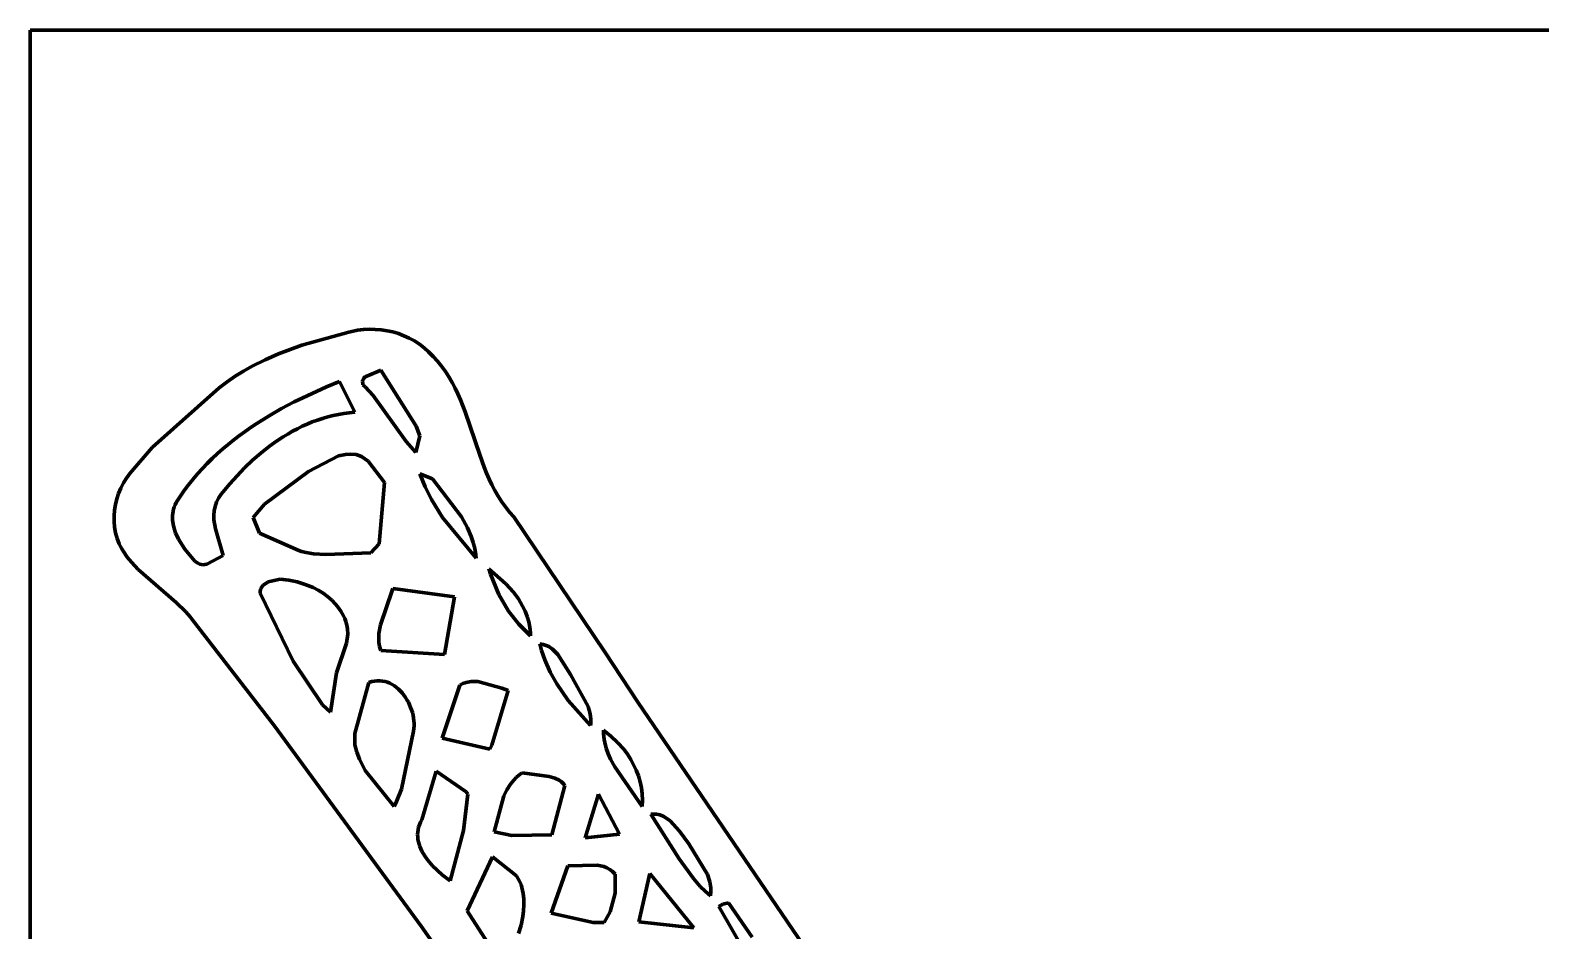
# Model space of a CAD drawing. Header units: millimetres. Extents: x 0 to 10.1, y 0 to 14.2.
# Drawn here: x 0 to 3.35, y 12.225 to 14.222 of the extents above; entities that cross this region are included whole.
import ezdxf

# ---------------------------------------------------------------- set-up
doc = ezdxf.new("R2010")
doc.units = ezdxf.units.MM
doc.layers.add('color#010101ff', color=7, linetype='CONTINUOUS', lineweight=100)
doc.layers.add('color#ffffffff', color=7, linetype='CONTINUOUS', lineweight=100)

msp = doc.modelspace()

# ---------------------------------------------------------------- linework, layer by layer
at = {"layer": 'color#010101ff'}
for p, q in [((0.6021, 13.5234), (0.7069, 13.5526)), ((0.7069, 13.5526), (0.7133, 13.5541)), ((0.7133, 13.5541), (0.7262, 13.5566)), ((0.7262, 13.5566), (0.7392, 13.5582)), ((0.7392, 13.5582), (0.7522, 13.5589)), ((0.7522, 13.5589), (0.7653, 13.5587)), ((0.7653, 13.5587), (0.7784, 13.5576)), ((0.7784, 13.5576), (0.7913, 13.5557)), ((0.7913, 13.5557), (0.804, 13.5529)), ((0.804, 13.5529), (0.8165, 13.5492)), ((0.8165, 13.5492), (0.8287, 13.5446)), ((0.8287, 13.5446), (0.8406, 13.5392)), ((0.8406, 13.5392), (0.852, 13.533)), ((0.5211, 13.4913), (0.551, 13.5045)), ((0.551, 13.5045), (0.6021, 13.5234)), ((0.852, 13.533), (0.863, 13.5259)), ((0.863, 13.5259), (0.8734, 13.5179)), ((0.8734, 13.5179), (0.8832, 13.5091)), ((0.8832, 13.5091), (0.8938, 13.4988)), ((0.4731, 13.466), (0.492, 13.4767)), ((0.492, 13.4767), (0.5211, 13.4913)), ((0.7779, 13.4682), (0.7711, 13.4649)), ((0.8559, 13.3442), (0.7779, 13.4682)), ((0.8938, 13.4988), (0.9035, 13.488)), ((0.9035, 13.488), (0.9125, 13.4767)), ((0.9125, 13.4767), (0.9208, 13.4651)), ((0.4192, 13.4291), (0.4367, 13.4422)), ((0.4367, 13.4422), (0.4547, 13.4545)), ((0.4547, 13.4545), (0.4731, 13.466)), ((0.6862, 13.4432), (0.6571, 13.4311)), ((0.7198, 13.3749), (0.6862, 13.4432)), ((0.7376, 13.4466), (0.7371, 13.4428)), ((0.7371, 13.4428), (0.7374, 13.4384)), ((0.7374, 13.4384), (0.738, 13.4359)), ((0.7391, 13.4498), (0.7376, 13.4466)), ((0.738, 13.4359), (0.7428, 13.4313)), ((0.7425, 13.4536), (0.7391, 13.4498)), ((0.7711, 13.4649), (0.7425, 13.4536)), ((0.9208, 13.4651), (0.9285, 13.4532)), ((0.9285, 13.4532), (0.9356, 13.4409)), ((0.9356, 13.4409), (0.9422, 13.4284)), ((0.2708, 13.2965), (0.4192, 13.4291)), ((0.6139, 13.4116), (0.5854, 13.3976)), ((0.6571, 13.4311), (0.6139, 13.4116)), ((0.7428, 13.4313), (0.7606, 13.4118)), ((0.7606, 13.4118), (0.8336, 13.3103)), ((0.9422, 13.4284), (0.9483, 13.4155)), ((0.9483, 13.4155), (0.954, 13.4025)), ((0.954, 13.4025), (0.9594, 13.3892)), ((0.5573, 13.3828), (0.5298, 13.367)), ((0.5854, 13.3976), (0.5573, 13.3828)), ((0.6599, 13.3646), (0.6717, 13.3676)), ((0.6717, 13.3676), (0.6835, 13.3701)), ((0.6835, 13.3701), (0.6955, 13.3722)), ((0.6955, 13.3722), (0.7076, 13.3738)), ((0.7076, 13.3738), (0.7198, 13.3749)), ((0.9594, 13.3892), (0.9645, 13.3758)), ((0.9645, 13.3758), (0.9968, 13.2801)), ((0.4897, 13.3414), (0.4767, 13.3324)), ((0.5029, 13.3502), (0.4897, 13.3414)), ((0.5298, 13.367), (0.5029, 13.3502)), ((0.5819, 13.3326), (0.5926, 13.3382)), ((0.5926, 13.3382), (0.6035, 13.3436)), ((0.6035, 13.3436), (0.6145, 13.3486)), ((0.6145, 13.3486), (0.6256, 13.3532)), ((0.6256, 13.3532), (0.6369, 13.3574)), ((0.6369, 13.3574), (0.6484, 13.3612)), ((0.6484, 13.3612), (0.6599, 13.3646)), ((0.8644, 13.3224), (0.8559, 13.3442)), ((0.4391, 13.3036), (0.4271, 13.2934)), ((0.4514, 13.3135), (0.4391, 13.3036)), ((0.4639, 13.3231), (0.4514, 13.3135)), ((0.4767, 13.3324), (0.4639, 13.3231)), ((0.5309, 13.2995), (0.5408, 13.3067)), ((0.5408, 13.3067), (0.5508, 13.3136)), ((0.5508, 13.3136), (0.561, 13.3202)), ((0.561, 13.3202), (0.5714, 13.3265)), ((0.5714, 13.3265), (0.5819, 13.3326)), ((0.8336, 13.3103), (0.8555, 13.2857)), ((0.8555, 13.2857), (0.8644, 13.3224)), ((0.2212, 13.2392), (0.2708, 13.2965)), ((0.4038, 13.2722), (0.3926, 13.2612)), ((0.4153, 13.283), (0.4038, 13.2722)), ((0.4271, 13.2934), (0.4153, 13.283)), ((0.4756, 13.2515), (0.4933, 13.2683)), ((0.4933, 13.2683), (0.5117, 13.2843)), ((0.5117, 13.2843), (0.5309, 13.2995)), ((0.6839, 13.2781), (0.6174, 13.2436)), ((0.6991, 13.2813), (0.6839, 13.2781)), ((0.7109, 13.2821), (0.6991, 13.2813)), ((0.7229, 13.2811), (0.7109, 13.2821)), ((0.7347, 13.2766), (0.7229, 13.2811)), ((0.7497, 13.266), (0.7347, 13.2766)), ((0.9968, 13.2801), (1.0068, 13.253)), ((0.2136, 13.2289), (0.2212, 13.2392)), ((0.3712, 13.2381), (0.361, 13.226)), ((0.3818, 13.2498), (0.3712, 13.2381)), ((0.3926, 13.2612), (0.3818, 13.2498)), ((0.4427, 13.2159), (0.4587, 13.234)), ((0.4587, 13.234), (0.4756, 13.2515)), ((0.6174, 13.2436), (0.5198, 13.1706)), ((0.7861, 13.2192), (0.7497, 13.266)), ((0.8642, 13.2384), (0.8758, 13.2093)), ((0.8923, 13.2271), (0.8642, 13.2384)), ((1.0068, 13.253), (1.0122, 13.2397)), ((1.0122, 13.2397), (1.0179, 13.2266)), ((0.196, 13.1948), (0.2009, 13.2066)), ((0.2009, 13.2066), (0.2068, 13.218)), ((0.2068, 13.218), (0.2136, 13.2289)), ((0.3416, 13.2009), (0.3325, 13.1879)), ((0.3511, 13.2137), (0.3416, 13.2009)), ((0.361, 13.226), (0.3511, 13.2137)), ((0.4275, 13.1974), (0.4427, 13.2159)), ((0.7741, 13.083), (0.7861, 13.2192)), ((0.8758, 13.2093), (0.8898, 13.1814)), ((0.9562, 13.1431), (0.8923, 13.2271)), ((1.0179, 13.2266), (1.024, 13.2137)), ((1.024, 13.2137), (1.0306, 13.201)), ((1.0306, 13.201), (1.0377, 13.1886)), ((0.1869, 13.1577), (0.189, 13.1703)), ((0.189, 13.1703), (0.192, 13.1827)), ((0.192, 13.1827), (0.196, 13.1948)), ((0.3214, 13.1698), (0.3195, 13.165)), ((0.3238, 13.1745), (0.3214, 13.1698)), ((0.3325, 13.1879), (0.3238, 13.1745)), ((0.4099, 13.166), (0.4113, 13.1707)), ((0.4113, 13.1707), (0.413, 13.1754)), ((0.413, 13.1754), (0.4151, 13.1799)), ((0.4151, 13.1799), (0.4176, 13.1844)), ((0.4176, 13.1844), (0.4205, 13.1888)), ((0.4205, 13.1888), (0.4238, 13.1932)), ((0.4238, 13.1932), (0.4275, 13.1974)), ((0.5198, 13.1706), (0.4941, 13.1415)), ((0.8898, 13.1814), (0.9145, 13.1416)), ((1.0377, 13.1886), (1.0454, 13.1766)), ((1.0454, 13.1766), (1.0538, 13.1648)), ((0.186, 13.145), (0.1869, 13.1577)), ((0.1861, 13.1324), (0.186, 13.145)), ((0.3155, 13.1457), (0.3154, 13.1409)), ((0.3154, 13.1409), (0.3156, 13.136)), ((0.316, 13.1506), (0.3155, 13.1457)), ((0.3156, 13.136), (0.3168, 13.1263)), ((0.3168, 13.1554), (0.316, 13.1506)), ((0.3179, 13.1602), (0.3168, 13.1554)), ((0.3195, 13.165), (0.3179, 13.1602)), ((0.4073, 13.1465), (0.408, 13.1563)), ((0.4076, 13.1365), (0.4073, 13.1465)), ((0.4106, 13.1162), (0.4076, 13.1365)), ((0.408, 13.1563), (0.4099, 13.166)), ((0.4941, 13.1415), (0.5085, 13.1066)), ((0.9145, 13.1416), (0.9893, 13.0514)), ((0.9698, 13.1186), (0.9562, 13.1431)), ((1.0538, 13.1648), (1.0628, 13.1535)), ((1.0628, 13.1535), (1.0726, 13.1425)), ((1.0726, 13.1425), (1.2749, 12.842)), ((0.1872, 13.1197), (0.1861, 13.1324)), ((0.1895, 13.1073), (0.1872, 13.1197)), ((0.193, 13.095), (0.1895, 13.1073)), ((0.3168, 13.1263), (0.3192, 13.1166)), ((0.3192, 13.1166), (0.3225, 13.1071)), ((0.3225, 13.1071), (0.3289, 13.0931)), ((0.4279, 13.0569), (0.4106, 13.1162)), ((0.5085, 13.1066), (0.596, 13.0681)), ((0.9781, 13.0994), (0.9698, 13.1186)), ((0.9825, 13.0862), (0.9781, 13.0994)), ((0.1951, 13.089), (0.193, 13.095)), ((0.1976, 13.0831), (0.1951, 13.089)), ((0.2004, 13.0773), (0.1976, 13.0831)), ((0.2035, 13.0715), (0.2004, 13.0773)), ((0.2068, 13.0659), (0.2035, 13.0715)), ((0.2153, 13.0536), (0.2068, 13.0659)), ((0.3289, 13.0931), (0.3427, 13.0712)), ((0.3427, 13.0712), (0.365, 13.0446)), ((0.596, 13.0681), (0.6013, 13.0663)), ((0.6013, 13.0663), (0.6121, 13.0634)), ((0.7553, 13.0632), (0.7741, 13.083)), ((0.986, 13.0726), (0.9825, 13.0862)), ((0.9885, 13.0586), (0.986, 13.0726)), ((0.2245, 13.042), (0.2153, 13.0536)), ((0.2395, 13.0257), (0.2245, 13.042)), ((0.365, 13.0446), (0.3672, 13.0428)), ((0.3672, 13.0428), (0.3715, 13.0399)), ((0.3715, 13.0399), (0.3759, 13.038)), ((0.3759, 13.038), (0.3827, 13.0367)), ((0.3827, 13.0367), (0.3917, 13.0376)), ((0.3917, 13.0376), (0.4279, 13.0569)), ((0.6121, 13.0634), (0.6283, 13.0606)), ((0.6283, 13.0606), (0.6557, 13.0593)), ((0.6557, 13.0593), (0.7553, 13.0632)), ((0.9893, 13.0514), (0.9885, 13.0586)), ((0.3238, 12.9526), (0.2395, 13.0257)), ((0.5278, 12.999), (0.5157, 12.9905)), ((0.5546, 13.0043), (0.5278, 12.999)), ((0.5732, 13.0022), (0.5546, 13.0043)), ((0.5917, 12.9985), (0.5732, 13.0022)), ((1.0173, 13.0278), (1.0209, 13.016)), ((1.055, 12.9946), (1.0173, 13.0278)), ((1.0209, 13.016), (1.0394, 12.9706)), ((0.5114, 12.9838), (0.5099, 12.9778)), ((0.5099, 12.9778), (0.51, 12.9734)), ((0.51, 12.9734), (0.5831, 12.8225)), ((0.5157, 12.9905), (0.5114, 12.9838)), ((0.6099, 12.993), (0.5917, 12.9985)), ((0.6275, 12.9858), (0.6099, 12.993)), ((0.6387, 12.98), (0.6275, 12.9858)), ((0.6494, 12.9734), (0.6387, 12.98)), ((0.6595, 12.9661), (0.6494, 12.9734)), ((0.6689, 12.9579), (0.6595, 12.9661)), ((0.8029, 12.9795), (0.7771, 12.9032)), ((0.804, 12.9841), (0.8029, 12.9795)), ((0.9411, 12.9655), (0.804, 12.9841)), ((0.919, 12.8377), (0.9411, 12.9655)), ((1.0394, 12.9706), (1.061, 12.9336)), ((1.0716, 12.9758), (1.055, 12.9946)), ((1.0826, 12.9607), (1.0716, 12.9758)), ((0.345, 12.9319), (0.3238, 12.9526)), ((0.3548, 12.9207), (0.345, 12.9319)), ((0.6774, 12.9489), (0.6689, 12.9579)), ((0.6814, 12.9441), (0.6774, 12.9489)), ((0.6851, 12.9391), (0.6814, 12.9441)), ((0.6886, 12.9339), (0.6851, 12.9391)), ((0.6918, 12.9285), (0.6886, 12.9339)), ((1.061, 12.9336), (1.0836, 12.9046)), ((1.0921, 12.9447), (1.0826, 12.9607)), ((1.0974, 12.9336), (1.0921, 12.9447)), ((1.1019, 12.9221), (1.0974, 12.9336)), ((0.3595, 12.9149), (0.3548, 12.9207)), ((0.5409, 12.6798), (0.3595, 12.9149)), ((0.6948, 12.9229), (0.6918, 12.9285)), ((0.6974, 12.917), (0.6948, 12.9229)), ((0.6998, 12.911), (0.6974, 12.917)), ((0.7022, 12.9028), (0.6998, 12.911)), ((0.7036, 12.8947), (0.7022, 12.9028)), ((0.7771, 12.9032), (0.7734, 12.884)), ((1.0836, 12.9046), (1.1098, 12.8786)), ((1.1055, 12.9102), (1.1019, 12.9221)), ((1.108, 12.8978), (1.1055, 12.9102)), ((0.7014, 12.8628), (0.7041, 12.8826)), ((0.7041, 12.8826), (0.7036, 12.8947)), ((0.7734, 12.884), (0.7728, 12.8744)), ((0.7728, 12.8744), (0.7731, 12.865)), ((0.7731, 12.865), (0.7746, 12.8556)), ((1.1095, 12.8851), (1.108, 12.8978)), ((1.1098, 12.8786), (1.1095, 12.8851)), ((0.6793, 12.7969), (0.7014, 12.8628)), ((0.7746, 12.8556), (0.7758, 12.851)), ((0.7758, 12.851), (0.7773, 12.8463)), ((0.7773, 12.8463), (0.919, 12.8377)), ((1.13, 12.861), (1.1339, 12.8466)), ((1.1373, 12.8598), (1.13, 12.861)), ((1.1339, 12.8466), (1.1413, 12.8256)), ((1.144, 12.8578), (1.1373, 12.8598)), ((1.1501, 12.855), (1.144, 12.8578)), ((1.1583, 12.8493), (1.1501, 12.855)), ((1.1699, 12.8372), (1.1583, 12.8493)), ((1.1979, 12.7933), (1.1699, 12.8372)), ((1.2749, 12.842), (1.3473, 12.7315)), ((0.5831, 12.8225), (0.6481, 12.7259)), ((1.1413, 12.8256), (1.1534, 12.7986)), ((1.1534, 12.7986), (1.1679, 12.7726)), ((0.6662, 12.7096), (0.6793, 12.7969)), ((0.751, 12.7756), (0.7203, 12.6619)), ((0.7573, 12.7775), (0.751, 12.7756)), ((0.7635, 12.7787), (0.7573, 12.7775)), ((0.7696, 12.7793), (0.7635, 12.7787)), ((0.7755, 12.7793), (0.7696, 12.7793)), ((0.7813, 12.7787), (0.7755, 12.7793)), ((0.7869, 12.7775), (0.7813, 12.7787)), ((0.7923, 12.7758), (0.7869, 12.7775)), ((0.7976, 12.7737), (0.7923, 12.7758)), ((0.8027, 12.771), (0.7976, 12.7737)), ((0.8076, 12.768), (0.8027, 12.771)), ((0.8123, 12.7645), (0.8076, 12.768)), ((0.8168, 12.7607), (0.8123, 12.7645)), ((0.9526, 12.7697), (0.9137, 12.6517)), ((0.9595, 12.7732), (0.9526, 12.7697)), ((0.9666, 12.7756), (0.9595, 12.7732)), ((0.9777, 12.7775), (0.9666, 12.7756)), ((0.9928, 12.7774), (0.9777, 12.7775)), ((1.046, 12.7628), (0.9928, 12.7774)), ((1.1679, 12.7726), (1.1934, 12.7358)), ((1.2371, 12.7221), (1.1979, 12.7933)), ((0.8211, 12.7565), (0.8168, 12.7607)), ((0.8251, 12.7521), (0.8211, 12.7565)), ((0.8288, 12.7473), (0.8251, 12.7521)), ((0.8324, 12.7423), (0.8288, 12.7473)), ((0.8356, 12.7371), (0.8324, 12.7423)), ((0.8386, 12.7316), (0.8356, 12.7371)), ((0.8413, 12.726), (0.8386, 12.7316)), ((1.0241, 12.6361), (1.0601, 12.7575)), ((1.0601, 12.7575), (1.046, 12.7628)), ((1.1934, 12.7358), (1.2425, 12.6801)), ((1.3473, 12.7315), (1.8124, 12.0491)), ((0.6481, 12.7259), (0.6662, 12.7096)), ((0.8437, 12.7203), (0.8413, 12.726)), ((0.8458, 12.7145), (0.8437, 12.7203)), ((0.8475, 12.7086), (0.8458, 12.7145)), ((0.849, 12.7026), (0.8475, 12.7086)), ((0.8501, 12.6966), (0.849, 12.7026)), ((1.2416, 12.7059), (1.2371, 12.7221)), ((1.2431, 12.6932), (1.2416, 12.7059)), ((0.8671, 12.2351), (0.5409, 12.6798)), ((0.8231, 12.539), (0.8503, 12.6676)), ((0.8509, 12.6907), (0.8501, 12.6966)), ((0.8503, 12.6676), (0.851, 12.6732)), ((0.8513, 12.6848), (0.8509, 12.6907)), ((0.851, 12.6732), (0.8513, 12.679)), ((0.8513, 12.679), (0.8513, 12.6848)), ((1.2425, 12.6801), (1.243, 12.6845)), ((1.243, 12.6845), (1.2431, 12.6932)), ((1.2715, 12.6693), (1.2717, 12.6624)), ((1.2877, 12.6566), (1.2715, 12.6693)), ((0.7203, 12.6619), (0.7196, 12.6373)), ((0.7196, 12.6373), (0.7241, 12.6208)), ((0.9137, 12.6517), (1.0196, 12.6277)), ((1.0196, 12.6277), (1.0241, 12.6361)), ((1.2717, 12.6624), (1.2722, 12.6556)), ((1.2722, 12.6556), (1.2731, 12.6489)), ((1.2731, 12.6489), (1.2743, 12.6424)), ((1.2743, 12.6424), (1.2776, 12.6297)), ((1.3026, 12.6426), (1.2877, 12.6566)), ((1.3162, 12.6272), (1.3026, 12.6426)), ((0.7241, 12.6208), (0.7301, 12.605)), ((0.7301, 12.605), (0.7431, 12.5799)), ((1.2776, 12.6297), (1.2819, 12.6173)), ((1.2819, 12.6173), (1.2871, 12.6054)), ((1.2871, 12.6054), (1.2964, 12.588)), ((1.3243, 12.6163), (1.3162, 12.6272)), ((1.3317, 12.6049), (1.3243, 12.6163)), ((1.3383, 12.5931), (1.3317, 12.6049)), ((0.7431, 12.5799), (0.807, 12.5003)), ((0.9005, 12.5785), (0.8682, 12.4711)), ((0.967, 12.5329), (0.9005, 12.5785)), ((1.0786, 12.5655), (1.0715, 12.5581)), ((1.0867, 12.5721), (1.0786, 12.5655)), ((1.0911, 12.5752), (1.0867, 12.5721)), ((1.1506, 12.5671), (1.0911, 12.5752)), ((1.1638, 12.5633), (1.1506, 12.5671)), ((1.1729, 12.5589), (1.1638, 12.5633)), ((1.2964, 12.588), (1.3571, 12.5007)), ((1.344, 12.5808), (1.3383, 12.5931)), ((1.3488, 12.5682), (1.344, 12.5808)), ((1.3527, 12.5552), (1.3488, 12.5682)), ((0.8124, 12.5111), (0.8231, 12.539)), ((0.9706, 12.528), (0.967, 12.5329)), ((1.0572, 12.5374), (1.0507, 12.5237)), ((1.0652, 12.5502), (1.0572, 12.5374)), ((1.0715, 12.5581), (1.0652, 12.5502)), ((1.1569, 12.4378), (1.1858, 12.5472)), ((1.1784, 12.5549), (1.1729, 12.5589)), ((1.1835, 12.55), (1.1784, 12.5549)), ((1.1858, 12.5472), (1.1835, 12.55)), ((1.3555, 12.5419), (1.3527, 12.5552)), ((1.3572, 12.5284), (1.3555, 12.5419)), ((0.807, 12.5003), (0.8124, 12.5111)), ((0.9611, 12.447), (0.9706, 12.528)), ((1.0507, 12.5237), (1.0293, 12.4442)), ((1.2604, 12.5276), (1.2306, 12.4309)), ((1.3066, 12.4387), (1.2604, 12.5276)), ((1.3571, 12.5007), (1.3578, 12.5147)), ((1.3578, 12.5147), (1.3572, 12.5284)), ((0.8653, 12.4655), (0.8631, 12.46)), ((0.8682, 12.4711), (0.8653, 12.4655)), ((1.3807, 12.4835), (1.3764, 12.4832)), ((1.3764, 12.4832), (1.4391, 12.3846)), ((1.3849, 12.4834), (1.3807, 12.4835)), ((1.3888, 12.4831), (1.3849, 12.4834)), ((1.3964, 12.4815), (1.3888, 12.4831)), ((1.4034, 12.479), (1.3964, 12.4815)), ((1.41, 12.4755), (1.4034, 12.479)), ((1.4191, 12.4689), (1.41, 12.4755)), ((1.44, 12.4456), (1.4191, 12.4689)), ((0.8594, 12.4434), (0.8592, 12.438)), ((0.8592, 12.438), (0.8594, 12.4326)), ((0.8602, 12.4489), (0.8594, 12.4434)), ((0.8594, 12.4326), (0.86, 12.4272)), ((0.8614, 12.4544), (0.8602, 12.4489)), ((0.8631, 12.46), (0.8614, 12.4544)), ((0.9311, 12.3351), (0.9611, 12.447)), ((1.0293, 12.4442), (1.0684, 12.4358)), ((1.0684, 12.4358), (1.1569, 12.4378)), ((1.2306, 12.4309), (1.3066, 12.4387)), ((1.4607, 12.4172), (1.44, 12.4456)), ((0.86, 12.4272), (0.8611, 12.4219)), ((0.8611, 12.4219), (0.8625, 12.4166)), ((0.8625, 12.4166), (0.8642, 12.4114)), ((0.8642, 12.4114), (0.8663, 12.4063)), ((0.8663, 12.4063), (0.8687, 12.4013)), ((0.8687, 12.4013), (0.8744, 12.3914)), ((1.502, 12.3495), (1.4607, 12.4172)), ((0.8744, 12.3914), (0.881, 12.3819)), ((0.881, 12.3819), (0.8924, 12.3684)), ((0.8924, 12.3684), (0.9137, 12.3485)), ((1.025, 12.389), (0.9692, 12.2686)), ((1.0784, 12.3466), (1.025, 12.389)), ((1.1924, 12.3684), (1.1557, 12.264)), ((1.2576, 12.3702), (1.1924, 12.3684)), ((1.2722, 12.3669), (1.2576, 12.3702)), ((1.279, 12.3642), (1.2722, 12.3669)), ((1.2856, 12.3606), (1.279, 12.3642)), ((1.4391, 12.3846), (1.4708, 12.3405)), ((0.9137, 12.3485), (0.9311, 12.3351)), ((1.0862, 12.3331), (1.0784, 12.3466)), ((1.0885, 12.3271), (1.0862, 12.3331)), ((1.2917, 12.356), (1.2856, 12.3606)), ((1.2975, 12.3504), (1.2917, 12.356)), ((1.2973, 12.3079), (1.2975, 12.3504)), ((1.3743, 12.3514), (1.3496, 12.2443)), ((1.4718, 12.231), (1.3743, 12.3514)), ((1.4708, 12.3405), (1.486, 12.3231)), ((1.5072, 12.333), (1.502, 12.3495)), ((1.5092, 12.3201), (1.5072, 12.333)), ((1.0903, 12.3206), (1.0885, 12.3271)), ((1.0931, 12.3077), (1.0903, 12.3206)), ((1.0946, 12.2948), (1.0931, 12.3077)), ((1.2859, 12.2664), (1.2973, 12.3079)), ((1.486, 12.3231), (1.497, 12.3122)), ((1.497, 12.3122), (1.5087, 12.302)), ((1.5087, 12.302), (1.5094, 12.3112)), ((1.5094, 12.3112), (1.5092, 12.3201)), ((0.9692, 12.2686), (1.0462, 12.149)), ((1.0926, 12.2561), (1.0943, 12.269)), ((1.0943, 12.269), (1.0949, 12.2819)), ((1.0949, 12.2819), (1.0946, 12.2948)), ((1.1557, 12.264), (1.2483, 12.2432)), ((1.2731, 12.2428), (1.2859, 12.2664)), ((1.5364, 12.2839), (1.5273, 12.2782)), ((1.5273, 12.2782), (1.5878, 12.1731)), ((1.5489, 12.2864), (1.5364, 12.2839)), ((1.6014, 12.2102), (1.5489, 12.2864)), ((1.0872, 11.9231), (0.8671, 12.2351)), ((1.0826, 12.2183), (1.0885, 12.2371)), ((1.0885, 12.2371), (1.0926, 12.2561)), ((1.2483, 12.2432), (1.2731, 12.2428)), ((1.3496, 12.2443), (1.4718, 12.231))]:
    msp.add_line(p, q, dxfattribs=at)
at = {"layer": 'color#ffffffff'}
for p, q in [((0, 14.2222), (4.8125, 14.2222)), ((0, 8.2724), (0, 14.2222)), ((0.7069, 13.5526), (0.6021, 13.5234)), ((0.7133, 13.5541), (0.7069, 13.5526)), ((0.7262, 13.5566), (0.7133, 13.5541)), ((0.7392, 13.5582), (0.7262, 13.5566)), ((0.7522, 13.5589), (0.7392, 13.5582)), ((0.7653, 13.5587), (0.7522, 13.5589)), ((0.7784, 13.5576), (0.7653, 13.5587)), ((0.7913, 13.5557), (0.7784, 13.5576)), ((0.804, 13.5529), (0.7913, 13.5557)), ((0.8165, 13.5492), (0.804, 13.5529)), ((0.8287, 13.5446), (0.8165, 13.5492)), ((0.8406, 13.5392), (0.8287, 13.5446)), ((0.852, 13.533), (0.8406, 13.5392)), ((0.551, 13.5045), (0.5211, 13.4913)), ((0.6021, 13.5234), (0.551, 13.5045)), ((0.863, 13.5259), (0.852, 13.533)), ((0.8734, 13.5179), (0.863, 13.5259)), ((0.8832, 13.5091), (0.8734, 13.5179)), ((0.8938, 13.4988), (0.8832, 13.5091)), ((0.492, 13.4767), (0.4731, 13.466)), ((0.5211, 13.4913), (0.492, 13.4767)), ((0.7711, 13.4649), (0.7779, 13.4682)), ((0.7779, 13.4682), (0.8559, 13.3442)), ((0.9035, 13.488), (0.8938, 13.4988)), ((0.9125, 13.4767), (0.9035, 13.488)), ((0.9208, 13.4651), (0.9125, 13.4767)), ((0.4367, 13.4422), (0.4192, 13.4291)), ((0.4547, 13.4545), (0.4367, 13.4422)), ((0.4731, 13.466), (0.4547, 13.4545)), ((0.6571, 13.4311), (0.6862, 13.4432)), ((0.6862, 13.4432), (0.7198, 13.3749)), ((0.7371, 13.4428), (0.7376, 13.4466)), ((0.7374, 13.4384), (0.7371, 13.4428)), ((0.738, 13.4359), (0.7374, 13.4384)), ((0.7376, 13.4466), (0.7391, 13.4498)), ((0.7428, 13.4313), (0.738, 13.4359)), ((0.7391, 13.4498), (0.7425, 13.4536)), ((0.7425, 13.4536), (0.7711, 13.4649)), ((0.9285, 13.4532), (0.9208, 13.4651)), ((0.9356, 13.4409), (0.9285, 13.4532)), ((0.9422, 13.4284), (0.9356, 13.4409)), ((0.4192, 13.4291), (0.2708, 13.2965)), ((0.5854, 13.3976), (0.6139, 13.4116)), ((0.6139, 13.4116), (0.6571, 13.4311)), ((0.7606, 13.4118), (0.7428, 13.4313)), ((0.8336, 13.3103), (0.7606, 13.4118)), ((0.9483, 13.4155), (0.9422, 13.4284)), ((0.954, 13.4025), (0.9483, 13.4155)), ((0.9594, 13.3892), (0.954, 13.4025)), ((0.5298, 13.367), (0.5573, 13.3828)), ((0.5573, 13.3828), (0.5854, 13.3976)), ((0.6717, 13.3676), (0.6599, 13.3646)), ((0.6835, 13.3701), (0.6717, 13.3676)), ((0.6955, 13.3722), (0.6835, 13.3701)), ((0.7076, 13.3738), (0.6955, 13.3722)), ((0.7198, 13.3749), (0.7076, 13.3738)), ((0.9645, 13.3758), (0.9594, 13.3892)), ((0.9968, 13.2801), (0.9645, 13.3758)), ((0.4767, 13.3324), (0.4897, 13.3414)), ((0.4897, 13.3414), (0.5029, 13.3502)), ((0.5029, 13.3502), (0.5298, 13.367)), ((0.5926, 13.3382), (0.5819, 13.3326)), ((0.6035, 13.3436), (0.5926, 13.3382)), ((0.6145, 13.3486), (0.6035, 13.3436)), ((0.6256, 13.3532), (0.6145, 13.3486)), ((0.6369, 13.3574), (0.6256, 13.3532)), ((0.6484, 13.3612), (0.6369, 13.3574)), ((0.6599, 13.3646), (0.6484, 13.3612)), ((0.8559, 13.3442), (0.8644, 13.3224)), ((0.4271, 13.2934), (0.4391, 13.3036)), ((0.4391, 13.3036), (0.4514, 13.3135)), ((0.4514, 13.3135), (0.4639, 13.3231)), ((0.4639, 13.3231), (0.4767, 13.3324)), ((0.5408, 13.3067), (0.5309, 13.2995)), ((0.5508, 13.3136), (0.5408, 13.3067)), ((0.561, 13.3202), (0.5508, 13.3136)), ((0.5714, 13.3265), (0.561, 13.3202)), ((0.5819, 13.3326), (0.5714, 13.3265)), ((0.8555, 13.2857), (0.8336, 13.3103)), ((0.8644, 13.3224), (0.8555, 13.2857)), ((0.2708, 13.2965), (0.2212, 13.2392)), ((0.3926, 13.2612), (0.4038, 13.2722)), ((0.4038, 13.2722), (0.4153, 13.283)), ((0.4153, 13.283), (0.4271, 13.2934)), ((0.4933, 13.2683), (0.4756, 13.2515)), ((0.5117, 13.2843), (0.4933, 13.2683)), ((0.5309, 13.2995), (0.5117, 13.2843)), ((0.6174, 13.2436), (0.6839, 13.2781)), ((0.6839, 13.2781), (0.6991, 13.2813)), ((0.6991, 13.2813), (0.7109, 13.2821)), ((0.7109, 13.2821), (0.7229, 13.2811)), ((0.7229, 13.2811), (0.7347, 13.2766)), ((0.7347, 13.2766), (0.7497, 13.266)), ((1.0068, 13.253), (0.9968, 13.2801)), ((0.2212, 13.2392), (0.2136, 13.2289)), ((0.361, 13.226), (0.3712, 13.2381)), ((0.3712, 13.2381), (0.3818, 13.2498)), ((0.3818, 13.2498), (0.3926, 13.2612)), ((0.4587, 13.234), (0.4427, 13.2159)), ((0.4756, 13.2515), (0.4587, 13.234)), ((0.5198, 13.1706), (0.6174, 13.2436)), ((0.7497, 13.266), (0.7861, 13.2192)), ((0.8642, 13.2384), (0.8923, 13.2271)), ((0.8758, 13.2093), (0.8642, 13.2384)), ((1.0122, 13.2397), (1.0068, 13.253)), ((1.0179, 13.2266), (1.0122, 13.2397)), ((0.2009, 13.2066), (0.196, 13.1948)), ((0.2068, 13.218), (0.2009, 13.2066)), ((0.2136, 13.2289), (0.2068, 13.218)), ((0.3325, 13.1879), (0.3416, 13.2009)), ((0.3416, 13.2009), (0.3511, 13.2137)), ((0.3511, 13.2137), (0.361, 13.226)), ((0.4427, 13.2159), (0.4275, 13.1974)), ((0.7861, 13.2192), (0.7741, 13.083)), ((0.8898, 13.1814), (0.8758, 13.2093)), ((0.8923, 13.2271), (0.9562, 13.1431)), ((1.024, 13.2137), (1.0179, 13.2266)), ((1.0306, 13.201), (1.024, 13.2137)), ((1.0377, 13.1886), (1.0306, 13.201)), ((0.189, 13.1703), (0.1869, 13.1577)), ((0.192, 13.1827), (0.189, 13.1703)), ((0.196, 13.1948), (0.192, 13.1827)), ((0.3195, 13.165), (0.3214, 13.1698)), ((0.3214, 13.1698), (0.3238, 13.1745)), ((0.3238, 13.1745), (0.3325, 13.1879)), ((0.4113, 13.1707), (0.4099, 13.166)), ((0.413, 13.1754), (0.4113, 13.1707)), ((0.4151, 13.1799), (0.413, 13.1754)), ((0.4176, 13.1844), (0.4151, 13.1799)), ((0.4205, 13.1888), (0.4176, 13.1844)), ((0.4238, 13.1932), (0.4205, 13.1888)), ((0.4275, 13.1974), (0.4238, 13.1932)), ((0.4941, 13.1415), (0.5198, 13.1706)), ((0.9145, 13.1416), (0.8898, 13.1814)), ((1.0454, 13.1766), (1.0377, 13.1886)), ((1.0538, 13.1648), (1.0454, 13.1766)), ((0.1869, 13.1577), (0.186, 13.145)), ((0.186, 13.145), (0.1861, 13.1324)), ((0.3154, 13.1409), (0.3155, 13.1457)), ((0.3156, 13.136), (0.3154, 13.1409)), ((0.3155, 13.1457), (0.316, 13.1506)), ((0.3168, 13.1263), (0.3156, 13.136)), ((0.316, 13.1506), (0.3168, 13.1554)), ((0.3168, 13.1554), (0.3179, 13.1602)), ((0.3179, 13.1602), (0.3195, 13.165)), ((0.408, 13.1563), (0.4073, 13.1465)), ((0.4073, 13.1465), (0.4076, 13.1365)), ((0.4076, 13.1365), (0.4106, 13.1162)), ((0.4099, 13.166), (0.408, 13.1563)), ((0.5085, 13.1066), (0.4941, 13.1415)), ((0.9893, 13.0514), (0.9145, 13.1416)), ((0.9562, 13.1431), (0.9698, 13.1186)), ((1.0628, 13.1535), (1.0538, 13.1648)), ((1.0726, 13.1425), (1.0628, 13.1535)), ((1.2749, 12.842), (1.0726, 13.1425)), ((0.1861, 13.1324), (0.1872, 13.1197)), ((0.1872, 13.1197), (0.1895, 13.1073)), ((0.1895, 13.1073), (0.193, 13.095)), ((0.3192, 13.1166), (0.3168, 13.1263)), ((0.3225, 13.1071), (0.3192, 13.1166)), ((0.3289, 13.0931), (0.3225, 13.1071)), ((0.4106, 13.1162), (0.4279, 13.0569)), ((0.596, 13.0681), (0.5085, 13.1066)), ((0.9698, 13.1186), (0.9781, 13.0994)), ((0.9781, 13.0994), (0.9825, 13.0862)), ((0.193, 13.095), (0.1951, 13.089)), ((0.1951, 13.089), (0.1976, 13.0831)), ((0.1976, 13.0831), (0.2004, 13.0773)), ((0.2004, 13.0773), (0.2035, 13.0715)), ((0.2035, 13.0715), (0.2068, 13.0659)), ((0.2068, 13.0659), (0.2153, 13.0536)), ((0.3427, 13.0712), (0.3289, 13.0931)), ((0.365, 13.0446), (0.3427, 13.0712)), ((0.6013, 13.0663), (0.596, 13.0681)), ((0.6121, 13.0634), (0.6013, 13.0663)), ((0.7741, 13.083), (0.7553, 13.0632)), ((0.9825, 13.0862), (0.986, 13.0726)), ((0.986, 13.0726), (0.9885, 13.0586)), ((0.2153, 13.0536), (0.2245, 13.042)), ((0.2245, 13.042), (0.2395, 13.0257)), ((0.3672, 13.0428), (0.365, 13.0446)), ((0.3715, 13.0399), (0.3672, 13.0428)), ((0.3759, 13.038), (0.3715, 13.0399)), ((0.3827, 13.0367), (0.3759, 13.038)), ((0.3917, 13.0376), (0.3827, 13.0367)), ((0.4279, 13.0569), (0.3917, 13.0376)), ((0.6283, 13.0606), (0.6121, 13.0634)), ((0.6557, 13.0593), (0.6283, 13.0606)), ((0.7553, 13.0632), (0.6557, 13.0593)), ((0.9885, 13.0586), (0.9893, 13.0514)), ((0.2395, 13.0257), (0.3238, 12.9526)), ((0.5157, 12.9905), (0.5278, 12.999)), ((0.5278, 12.999), (0.5546, 13.0043)), ((0.5546, 13.0043), (0.5732, 13.0022)), ((0.5732, 13.0022), (0.5917, 12.9985)), ((1.0173, 13.0278), (1.055, 12.9946)), ((1.0209, 13.016), (1.0173, 13.0278)), ((1.0394, 12.9706), (1.0209, 13.016)), ((0.5099, 12.9778), (0.5114, 12.9838)), ((0.51, 12.9734), (0.5099, 12.9778)), ((0.5831, 12.8225), (0.51, 12.9734)), ((0.5114, 12.9838), (0.5157, 12.9905)), ((0.5917, 12.9985), (0.6099, 12.993)), ((0.6099, 12.993), (0.6275, 12.9858)), ((0.6275, 12.9858), (0.6387, 12.98)), ((0.6387, 12.98), (0.6494, 12.9734)), ((0.6494, 12.9734), (0.6595, 12.9661)), ((0.6595, 12.9661), (0.6689, 12.9579)), ((0.7771, 12.9032), (0.8029, 12.9795)), ((0.8029, 12.9795), (0.804, 12.9841)), ((0.804, 12.9841), (0.9411, 12.9655)), ((0.9411, 12.9655), (0.919, 12.8377)), ((1.061, 12.9336), (1.0394, 12.9706)), ((1.055, 12.9946), (1.0716, 12.9758)), ((1.0716, 12.9758), (1.0826, 12.9607)), ((0.3238, 12.9526), (0.345, 12.9319)), ((0.345, 12.9319), (0.3548, 12.9207)), ((0.6689, 12.9579), (0.6774, 12.9489)), ((0.6774, 12.9489), (0.6814, 12.9441)), ((0.6814, 12.9441), (0.6851, 12.9391)), ((0.6851, 12.9391), (0.6886, 12.9339)), ((0.6886, 12.9339), (0.6918, 12.9285)), ((1.0836, 12.9046), (1.061, 12.9336)), ((1.0826, 12.9607), (1.0921, 12.9447)), ((1.0921, 12.9447), (1.0974, 12.9336)), ((1.0974, 12.9336), (1.1019, 12.9221)), ((0.3548, 12.9207), (0.3595, 12.9149)), ((0.3595, 12.9149), (0.5409, 12.6798)), ((0.6918, 12.9285), (0.6948, 12.9229)), ((0.6948, 12.9229), (0.6974, 12.917)), ((0.6974, 12.917), (0.6998, 12.911)), ((0.6998, 12.911), (0.7022, 12.9028)), ((0.7022, 12.9028), (0.7036, 12.8947)), ((0.7734, 12.884), (0.7771, 12.9032)), ((1.1098, 12.8786), (1.0836, 12.9046)), ((1.1019, 12.9221), (1.1055, 12.9102)), ((1.1055, 12.9102), (1.108, 12.8978)), ((0.7041, 12.8826), (0.7014, 12.8628)), ((0.7036, 12.8947), (0.7041, 12.8826)), ((0.7728, 12.8744), (0.7734, 12.884)), ((0.7731, 12.865), (0.7728, 12.8744)), ((0.7746, 12.8556), (0.7731, 12.865)), ((1.108, 12.8978), (1.1095, 12.8851)), ((1.1095, 12.8851), (1.1098, 12.8786)), ((0.7014, 12.8628), (0.6793, 12.7969)), ((0.7758, 12.851), (0.7746, 12.8556)), ((0.7773, 12.8463), (0.7758, 12.851)), ((0.919, 12.8377), (0.7773, 12.8463)), ((1.13, 12.861), (1.1373, 12.8598)), ((1.1339, 12.8466), (1.13, 12.861)), ((1.1413, 12.8256), (1.1339, 12.8466)), ((1.1373, 12.8598), (1.144, 12.8578)), ((1.144, 12.8578), (1.1501, 12.855)), ((1.1501, 12.855), (1.1583, 12.8493)), ((1.1583, 12.8493), (1.1699, 12.8372)), ((1.1699, 12.8372), (1.1979, 12.7933)), ((1.3473, 12.7315), (1.2749, 12.842)), ((0.6481, 12.7259), (0.5831, 12.8225)), ((1.1534, 12.7986), (1.1413, 12.8256)), ((1.1679, 12.7726), (1.1534, 12.7986)), ((0.6793, 12.7969), (0.6662, 12.7096)), ((0.7203, 12.6619), (0.751, 12.7756)), ((0.751, 12.7756), (0.7573, 12.7775)), ((0.7573, 12.7775), (0.7635, 12.7787)), ((0.7635, 12.7787), (0.7696, 12.7793)), ((0.7696, 12.7793), (0.7755, 12.7793)), ((0.7755, 12.7793), (0.7813, 12.7787)), ((0.7813, 12.7787), (0.7869, 12.7775)), ((0.7869, 12.7775), (0.7923, 12.7758)), ((0.7923, 12.7758), (0.7976, 12.7737)), ((0.7976, 12.7737), (0.8027, 12.771)), ((0.8027, 12.771), (0.8076, 12.768)), ((0.8076, 12.768), (0.8123, 12.7645)), ((0.8123, 12.7645), (0.8168, 12.7607)), ((0.9137, 12.6517), (0.9526, 12.7697)), ((0.9526, 12.7697), (0.9595, 12.7732)), ((0.9595, 12.7732), (0.9666, 12.7756)), ((0.9666, 12.7756), (0.9777, 12.7775)), ((0.9777, 12.7775), (0.9928, 12.7774)), ((0.9928, 12.7774), (1.046, 12.7628)), ((1.1934, 12.7358), (1.1679, 12.7726)), ((1.1979, 12.7933), (1.2371, 12.7221)), ((0.8168, 12.7607), (0.8211, 12.7565)), ((0.8211, 12.7565), (0.8251, 12.7521)), ((0.8251, 12.7521), (0.8288, 12.7473)), ((0.8288, 12.7473), (0.8324, 12.7423)), ((0.8324, 12.7423), (0.8356, 12.7371)), ((0.8356, 12.7371), (0.8386, 12.7316)), ((0.8386, 12.7316), (0.8413, 12.726)), ((1.0601, 12.7575), (1.0241, 12.6361)), ((1.046, 12.7628), (1.0601, 12.7575)), ((1.2425, 12.6801), (1.1934, 12.7358)), ((1.8124, 12.0491), (1.3473, 12.7315)), ((0.6662, 12.7096), (0.6481, 12.7259)), ((0.8413, 12.726), (0.8437, 12.7203)), ((0.8437, 12.7203), (0.8458, 12.7145)), ((0.8458, 12.7145), (0.8475, 12.7086)), ((0.8475, 12.7086), (0.849, 12.7026)), ((0.849, 12.7026), (0.8501, 12.6966)), ((1.2371, 12.7221), (1.2416, 12.7059)), ((1.2416, 12.7059), (1.2431, 12.6932)), ((0.5409, 12.6798), (0.8671, 12.2351)), ((0.8503, 12.6676), (0.8231, 12.539)), ((0.8501, 12.6966), (0.8509, 12.6907)), ((0.851, 12.6732), (0.8503, 12.6676)), ((0.8509, 12.6907), (0.8513, 12.6848)), ((0.8513, 12.679), (0.851, 12.6732)), ((0.8513, 12.6848), (0.8513, 12.679)), ((1.243, 12.6845), (1.2425, 12.6801)), ((1.2431, 12.6932), (1.243, 12.6845)), ((1.2715, 12.6693), (1.2877, 12.6566)), ((1.2717, 12.6624), (1.2715, 12.6693)), ((0.7196, 12.6373), (0.7203, 12.6619)), ((0.7241, 12.6208), (0.7196, 12.6373)), ((1.0196, 12.6277), (0.9137, 12.6517)), ((1.0241, 12.6361), (1.0196, 12.6277)), ((1.2722, 12.6556), (1.2717, 12.6624)), ((1.2731, 12.6489), (1.2722, 12.6556)), ((1.2743, 12.6424), (1.2731, 12.6489)), ((1.2776, 12.6297), (1.2743, 12.6424)), ((1.2877, 12.6566), (1.3026, 12.6426)), ((1.3026, 12.6426), (1.3162, 12.6272)), ((0.7301, 12.605), (0.7241, 12.6208)), ((0.7431, 12.5799), (0.7301, 12.605)), ((1.2819, 12.6173), (1.2776, 12.6297)), ((1.2871, 12.6054), (1.2819, 12.6173)), ((1.2964, 12.588), (1.2871, 12.6054)), ((1.3162, 12.6272), (1.3243, 12.6163)), ((1.3243, 12.6163), (1.3317, 12.6049)), ((1.3317, 12.6049), (1.3383, 12.5931)), ((0.807, 12.5003), (0.7431, 12.5799)), ((0.8682, 12.4711), (0.9005, 12.5785)), ((0.9005, 12.5785), (0.967, 12.5329)), ((1.0715, 12.5581), (1.0786, 12.5655)), ((1.0786, 12.5655), (1.0867, 12.5721)), ((1.0867, 12.5721), (1.0911, 12.5752)), ((1.0911, 12.5752), (1.1506, 12.5671)), ((1.1506, 12.5671), (1.1638, 12.5633)), ((1.1638, 12.5633), (1.1729, 12.5589)), ((1.3571, 12.5007), (1.2964, 12.588)), ((1.3383, 12.5931), (1.344, 12.5808)), ((1.344, 12.5808), (1.3488, 12.5682)), ((1.3488, 12.5682), (1.3527, 12.5552)), ((0.8231, 12.539), (0.8124, 12.5111)), ((0.967, 12.5329), (0.9706, 12.528)), ((1.0507, 12.5237), (1.0572, 12.5374)), ((1.0572, 12.5374), (1.0652, 12.5502)), ((1.0652, 12.5502), (1.0715, 12.5581)), ((1.1858, 12.5472), (1.1569, 12.4378)), ((1.1729, 12.5589), (1.1784, 12.5549)), ((1.1784, 12.5549), (1.1835, 12.55)), ((1.1835, 12.55), (1.1858, 12.5472)), ((1.3527, 12.5552), (1.3555, 12.5419)), ((1.3555, 12.5419), (1.3572, 12.5284)), ((0.8124, 12.5111), (0.807, 12.5003)), ((0.9706, 12.528), (0.9611, 12.447)), ((1.0293, 12.4442), (1.0507, 12.5237)), ((1.2306, 12.4309), (1.2604, 12.5276)), ((1.2604, 12.5276), (1.3066, 12.4387)), ((1.3578, 12.5147), (1.3571, 12.5007)), ((1.3572, 12.5284), (1.3578, 12.5147)), ((0.8631, 12.46), (0.8653, 12.4655)), ((0.8653, 12.4655), (0.8682, 12.4711)), ((1.3764, 12.4832), (1.3807, 12.4835)), ((1.4391, 12.3846), (1.3764, 12.4832)), ((1.3807, 12.4835), (1.3849, 12.4834)), ((1.3849, 12.4834), (1.3888, 12.4831)), ((1.3888, 12.4831), (1.3964, 12.4815)), ((1.3964, 12.4815), (1.4034, 12.479)), ((1.4034, 12.479), (1.41, 12.4755)), ((1.41, 12.4755), (1.4191, 12.4689)), ((1.4191, 12.4689), (1.44, 12.4456)), ((0.8592, 12.438), (0.8594, 12.4434)), ((0.8594, 12.4326), (0.8592, 12.438)), ((0.8594, 12.4434), (0.8602, 12.4489)), ((0.86, 12.4272), (0.8594, 12.4326)), ((0.8602, 12.4489), (0.8614, 12.4544)), ((0.8614, 12.4544), (0.8631, 12.46)), ((0.9611, 12.447), (0.9311, 12.3351)), ((1.0684, 12.4358), (1.0293, 12.4442)), ((1.1569, 12.4378), (1.0684, 12.4358)), ((1.3066, 12.4387), (1.2306, 12.4309)), ((1.44, 12.4456), (1.4607, 12.4172)), ((0.8611, 12.4219), (0.86, 12.4272)), ((0.8625, 12.4166), (0.8611, 12.4219)), ((0.8642, 12.4114), (0.8625, 12.4166)), ((0.8663, 12.4063), (0.8642, 12.4114)), ((0.8687, 12.4013), (0.8663, 12.4063)), ((0.8744, 12.3914), (0.8687, 12.4013)), ((1.4607, 12.4172), (1.502, 12.3495)), ((0.881, 12.3819), (0.8744, 12.3914)), ((0.8924, 12.3684), (0.881, 12.3819)), ((0.9137, 12.3485), (0.8924, 12.3684)), ((0.9692, 12.2686), (1.025, 12.389)), ((1.025, 12.389), (1.0784, 12.3466)), ((1.1557, 12.264), (1.1924, 12.3684)), ((1.1924, 12.3684), (1.2576, 12.3702)), ((1.2576, 12.3702), (1.2722, 12.3669)), ((1.2722, 12.3669), (1.279, 12.3642)), ((1.279, 12.3642), (1.2856, 12.3606)), ((1.4708, 12.3405), (1.4391, 12.3846)), ((0.9311, 12.3351), (0.9137, 12.3485)), ((1.0784, 12.3466), (1.0862, 12.3331)), ((1.0862, 12.3331), (1.0885, 12.3271)), ((1.2856, 12.3606), (1.2917, 12.356)), ((1.2917, 12.356), (1.2975, 12.3504)), ((1.2975, 12.3504), (1.2973, 12.3079)), ((1.3496, 12.2443), (1.3743, 12.3514)), ((1.3743, 12.3514), (1.4718, 12.231)), ((1.486, 12.3231), (1.4708, 12.3405)), ((1.502, 12.3495), (1.5072, 12.333)), ((1.5072, 12.333), (1.5092, 12.3201)), ((1.0885, 12.3271), (1.0903, 12.3206)), ((1.0903, 12.3206), (1.0931, 12.3077)), ((1.0931, 12.3077), (1.0946, 12.2948)), ((1.2973, 12.3079), (1.2859, 12.2664)), ((1.497, 12.3122), (1.486, 12.3231)), ((1.5087, 12.302), (1.497, 12.3122)), ((1.5094, 12.3112), (1.5087, 12.302)), ((1.5092, 12.3201), (1.5094, 12.3112)), ((1.0462, 12.149), (0.9692, 12.2686)), ((1.0943, 12.269), (1.0926, 12.2561)), ((1.0949, 12.2819), (1.0943, 12.269)), ((1.0946, 12.2948), (1.0949, 12.2819)), ((1.2483, 12.2432), (1.1557, 12.264)), ((1.2859, 12.2664), (1.2731, 12.2428)), ((1.5273, 12.2782), (1.5364, 12.2839)), ((1.5878, 12.1731), (1.5273, 12.2782)), ((1.5364, 12.2839), (1.5489, 12.2864)), ((1.5489, 12.2864), (1.6014, 12.2102)), ((0.8671, 12.2351), (1.0872, 11.9231)), ((1.0885, 12.2371), (1.0826, 12.2183)), ((1.0926, 12.2561), (1.0885, 12.2371)), ((1.2731, 12.2428), (1.2483, 12.2432)), ((1.4718, 12.231), (1.3496, 12.2443))]:
    msp.add_line(p, q, dxfattribs=at)

doc.saveas('drawing.dxf')
